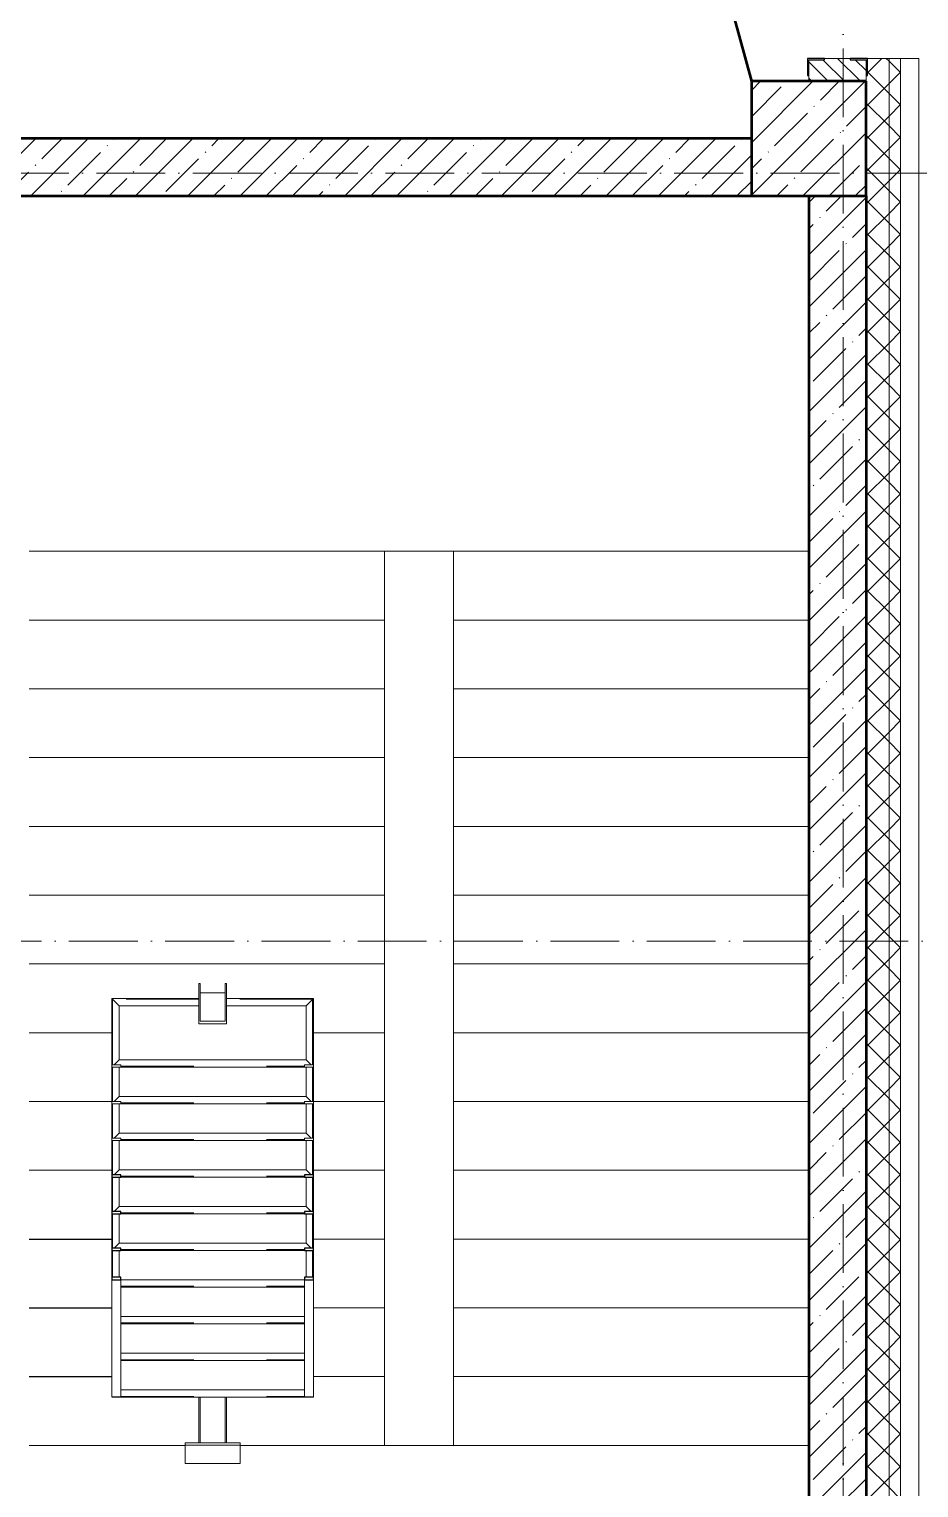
# Model space of a CAD drawing. Header units: millimetres. Extents: x -135211 to 49383, y -8033 to 228499.
# Drawn here: x -32342 to -28462, y 177478 to 183841 of the extents above; entities that cross this region are included whole.
import ezdxf

# ---------------------------------------------------------------- set-up
doc = ezdxf.new("R2010")
doc.units = ezdxf.units.MM
doc.linetypes.add('50_200_ШТРИХ_1Т_ш5_п1_п1_', pattern=[700, 500, -100, 0, -100])
doc.linetypes.add('Штрих', pattern=[635, 317.5, -317.5])
for name, color, linetype, lineweight in [('A-DETL-____-OTLN-1', 7, 'Continuous', 50), ('A-FLOR-____-OTLN', 7, 'Continuous', 9), ('A-GENM-____-HDLN', 7, 'Штрих', 9), ('A-GENM-____-MCUT', 7, 'Continuous', 25), ('A-GENM-____-OTLN', 7, 'Continuous', 9), ('A-GENM-____-OTLN-1', 7, 'Continuous', 25), ('A-WALL-____-MCUT', 7, 'Continuous', 13), ('A-WALL-____-MCUT-1', 7, 'Continuous', 9), ('A-WALL-____-MCUT-2', 7, 'Continuous', 50), ('A-WALL-____-PATT-1', 7, 'Continuous', 9), ('S-COLS-____-MCUT', 7, 'Continuous', 50), ('S-COLS-____-OTLN', 7, 'Continuous', 9), ('S-GRID-____-OTLN-1', 7, '50_200_ШТРИХ_1Т_ш5_п1_п1_', 9), ('S-STRS-____-OTLN-1', 7, 'Continuous', 9)]:
    doc.layers.add(name, color=color, linetype=linetype, lineweight=lineweight)
pattern_1 = [(45, (-129942.25, 127932.03), (-70.71068, 70.71068), []), (135, (-129942.25, 127932.03), (-70.71068, -70.71068), [])]
pattern_2 = [(45, (-129942.25, 127932.03), (-114.04925, 114.04925), []), (45, (-129828.2, 127932.03), (-114.04925, 114.04925), [201.612, -40.322, 3.353, -36.97])]

# ---------------------------------------------------------------- blocks, each defined once
blk = doc.blocks.new('BSC_Колонна _Прямоугольная - 500х500-V111-АР1_План отверстий 3 этажа в осях 1-64_Ю-ЯЯ')
at = {"layer": 'S-COLS-____-OTLN'}
h = blk.add_hatch(dxfattribs=at)
h.set_pattern_fill('FP_116', color=256, style=0, pattern_type=2)
h.set_pattern_definition([(315, (-55431.04, 101000), (114.04925, 114.04925), []), (315, (-55431.04, 100885.95), (114.04925, 114.04925), [201.613, -40.323, 3.353, -36.97])])
h.paths.add_polyline_path([(-250, 250), (-250, -250), (250, -250), (250, 250)], flags=0)
at = {"layer": 'S-COLS-____-MCUT'}
for p, q in [((250, 250), (-250, 250)), ((-250, 250), (-250, -250)), ((250, -250), (250, 250)), ((-250, -250), (250, -250))]:
    blk.add_line(p, q, dxfattribs=at)
blk = doc.blocks.new('ОМ_Труба_ГОСТ 8639-82 - ОМ_Труба_ГОСТ 8639-82-26350154-АР1_План отверстий 3 этажа в осях 1-64_Ю-ЯЯ')
at = {"layer": 'A-GENM-____-OTLN'}
for p, q in [((9439.1, 57971), (9439.1, 58091)), ((9439.1, 58091), (9614.1, 58091)), ((9614.1, 58091), (9614.1, 58085)), ((9614.1, 58085), (9451.2, 58085)), ((9451.2, 58085), (9451.2, 57977)), ((9574, 58085), (9574, 57977)), ((9614.1, 57971), (9439.1, 57971)), ((9451.2, 57977), (9614.1, 57977)), ((9614.1, 57977), (9614.1, 57971))]:
    blk.add_line(p, q, dxfattribs=at)
blk = doc.blocks.new('ОМ_Уголок_ГОСТ 8509-93 - ОМ_Уголок_ГОСТ 8509-93-26349651-АР1_План отверстий 3 этажа в осях 1-64_Ю-ЯЯ')
at = {"layer": 'A-GENM-____-HDLN'}
for p, q in [((4, -4), (380, -4)), ((500, -4), (876, -4))]:
    blk.add_line(p, q, dxfattribs=at)
at = {"layer": 'A-GENM-____-OTLN'}
for p, q in [((380, 0), (0, 0)), ((32, -32), (0, 0)), ((32, -32), (380, -32)), ((880, 0), (500, 0)), ((500, -32), (848, -32)), ((880, 0), (848, -32))]:
    blk.add_line(p, q, dxfattribs=at)
blk = doc.blocks.new('ОМ_Уголок_ГОСТ 8509-93 - ОМ_Уголок_ГОСТ 8509-93-V149-АР1_План отверстий 3 этажа в осях 1-64_Ю-ЯЯ')
at = {"layer": 'A-GENM-____-HDLN'}
blk.add_line((40, -4), (840, -4), dxfattribs=at)
at = {"layer": 'A-GENM-____-OTLN'}
for p, q in [((32, -32), (10, -10)), ((32, -32), (848, -32)), ((840, 0), (40, 0)), ((870, -10), (848, -32))]:
    blk.add_line(p, q, dxfattribs=at)
blk = doc.blocks.new('ОМ_Уголок_ГОСТ 8509-93 - ОМ_Уголок_ГОСТ 8509-93-19082047-АР1_План отверстий 3 этажа в осях 1-64_Ю-ЯЯ')
at = {"layer": 'A-GENM-____-HDLN'}
blk.add_line((10, -4), (296, -4), dxfattribs=at)
at = {"layer": 'A-GENM-____-OTLN'}
for p, q in [((300, 0), (10, 0)), ((32, -32), (10, -10)), ((32, -32), (268, -32)), ((300, 0), (268, -32))]:
    blk.add_line(p, q, dxfattribs=at)
blk = doc.blocks.new('ОМ_Уголок_ГОСТ 8509-93 - ОМ_Уголок_ГОСТ 8509-93-V150-АР1_План отверстий 3 этажа в осях 1-64_Ю-ЯЯ')
at = {"layer": 'A-GENM-____-HDLN'}
blk.add_line((4, -4), (290, -4), dxfattribs=at)
at = {"layer": 'A-GENM-____-OTLN'}
for p, q in [((290, 0), (0, 0)), ((32, -32), (0, 0)), ((32, -32), (268, -32)), ((290, -10), (268, -32))]:
    blk.add_line(p, q, dxfattribs=at)
blk = doc.blocks.new('ОМ_Уголок_ГОСТ 8509-93 - ОМ_Уголок_ГОСТ 8509-93-V151-АР1_План отверстий 3 этажа в осях 1-64_Ю-ЯЯ')
at = {"layer": 'A-GENM-____-HDLN'}
blk.add_line((10, -4), (160, -4), dxfattribs=at)
at = {"layer": 'A-GENM-____-OTLN'}
for p, q in [((160, 0), (10, 0)), ((32, -32), (10, -10)), ((32, -32), (160, -32))]:
    blk.add_line(p, q, dxfattribs=at)
blk = doc.blocks.new('ОМ_Уголок_ГОСТ 8509-93 - ОМ_Уголок_ГОСТ 8509-93-V152-АР1_План отверстий 3 этажа в осях 1-64_Ю-ЯЯ')
at = {"layer": 'A-GENM-____-HDLN'}
blk.add_line((140, -4), (290, -4), dxfattribs=at)
at = {"layer": 'A-GENM-____-OTLN'}
for p, q in [((290, 0), (140, 0)), ((140, -32), (268, -32)), ((290, -10), (268, -32))]:
    blk.add_line(p, q, dxfattribs=at)
blk = doc.blocks.new('ОМ_Уголок_ГОСТ 8509-93 - ОМ_Уголок_ГОСТ 8509-93-V153-АР1_План отверстий 3 этажа в осях 1-64_Ю-ЯЯ')
at = {"layer": 'A-GENM-____-HDLN'}
blk.add_line((40, -4), (840, -4), dxfattribs=at)
at = {"layer": 'A-GENM-____-OTLN'}
for p, q in [((840, 0), (40, 0)), ((40, -32), (840, -32))]:
    blk.add_line(p, q, dxfattribs=at)
blk = doc.blocks.new('ОМ_Уголок_ГОСТ 8509-93 - ОМ_Уголок_ГОСТ 8509-93-V154-АР1_План отверстий 3 этажа в осях 1-64_Ю-ЯЯ')
at = {"layer": 'A-GENM-____-HDLN'}
blk.add_line((44.3, -4), (160, -4), dxfattribs=at)
at = {"layer": 'A-GENM-____-OTLN'}
for p, q in [((160, 0), (44.3, 0)), ((44.3, -32), (160, -32))]:
    blk.add_line(p, q, dxfattribs=at)
blk = doc.blocks.new('ОМ_Уголок_ГОСТ 8509-93 - ОМ_Уголок_ГОСТ 8509-93-V155-АР1_План отверстий 3 этажа в осях 1-64_Ю-ЯЯ')
at = {"layer": 'A-GENM-____-HDLN'}
blk.add_line((140, -4), (255.7, -4), dxfattribs=at)
at = {"layer": 'A-GENM-____-OTLN'}
for p, q in [((255.7, 0), (140, 0)), ((140, -32), (255.7, -32))]:
    blk.add_line(p, q, dxfattribs=at)
blk = doc.blocks.new('ОМ_Уголок_ГОСТ 8509-93 - ОМ_Уголок_ГОСТ 8509-93-V163-АР1_План отверстий 3 этажа в осях 1-64_Ю-ЯЯ')
at = {"layer": 'A-GENM-____-HDLN'}
blk.add_line((40, -4), (840, -4), dxfattribs=at)
at = {"layer": 'A-GENM-____-OTLN'}
for p, q in [((840, 0), (0, 0)), ((1.3, -1.3), (0, 0)), ((40, -32), (840, -32))]:
    blk.add_line(p, q, dxfattribs=at)
blk = doc.blocks.new('ОМ_Труба_ГОСТ 8639-82 - ОМ_Труба_ГОСТ 8639-82-26527904-АР1_План отверстий 3 этажа в осях 1-64_Ю-ЯЯ')
at = {"layer": 'A-GENM-____-HDLN'}
for p, q in [((7810, 58085), (7611.5, 58085)), ((7810, 57977), (7611.5, 57977))]:
    blk.add_line(p, q, dxfattribs=at)
at = {"layer": 'A-GENM-____-OTLN'}
for p, q in [((7810, 58091), (7611.5, 58091)), ((7810, 57971), (7611.5, 57971))]:
    blk.add_line(p, q, dxfattribs=at)
blk = doc.blocks.new('ОМ_Уголок_ГОСТ 8510-86 - ОМ_Уголок_ГОСТ 8510-86-19082066-АР1_План отверстий 3 этажа в осях 1-64_Ю-ЯЯ')
at = {"layer": 'A-GENM-____-OTLN'}
for p, q in [((0, 0), (0, -90)), ((240, 0), (0, 0)), ((0, -10), (240, -10)), ((240, -90), (240, 0)), ((0, -90), (240, -90))]:
    blk.add_line(p, q, dxfattribs=at)
blk = doc.blocks.new('ОМ_Полоса_Трапеция прямоугольная_Прокат_ГОСТ 103-2006 - ОМ_Полоса_Трапеция прямоугольная_Прокат_ГОСТ 103-2006-19082130-АР1_План отверстий 3 этажа в осях 1-64_Ю-ЯЯ')
at = {"layer": 'A-GENM-____-OTLN'}
for p, q in [((9250, 58471), (9260, 58471)), ((9250, 58431), (9250, 58471)), ((9260, 58431), (9250, 58431)), ((9260, 58471), (9260, 58431))]:
    blk.add_line(p, q, dxfattribs=at)
blk = doc.blocks.new('ОМ_Полоса_Трапеция прямоугольная_Прокат_ГОСТ 103-2006 - ОМ_Полоса_Трапеция прямоугольная_Прокат_ГОСТ 103-2006-V157-АР1_План отверстий 3 этажа в осях 1-64_Ю-ЯЯ')
at = {"layer": 'A-GENM-____-MCUT'}
for p, q in [((8780, 58471), (8770, 58471)), ((8770, 58471), (8770, 58431)), ((8770, 58431), (8780, 58431)), ((8780, 58431), (8780, 58471))]:
    blk.add_line(p, q, dxfattribs=at)
blk = doc.blocks.new('ОМ_Полоса_Трапеция прямоугольная_Прокат_ГОСТ 103-2006 - ОМ_Полоса_Трапеция прямоугольная_Прокат_ГОСТ 103-2006-V158-АР1_План отверстий 3 этажа в осях 1-64_Ю-ЯЯ')
at = {"layer": 'A-GENM-____-MCUT'}
for p, q in [((8620, 58471), (8610, 58471)), ((8610, 58471), (8610, 58431)), ((8610, 58431), (8620, 58431)), ((8620, 58431), (8620, 58471))]:
    blk.add_line(p, q, dxfattribs=at)
blk = doc.blocks.new('ОМ_Полоса_Трапеция прямоугольная_Прокат_ГОСТ 103-2006 - ОМ_Полоса_Трапеция прямоугольная_Прокат_ГОСТ 103-2006-V159-АР1_План отверстий 3 этажа в осях 1-64_Ю-ЯЯ')
at = {"layer": 'A-GENM-____-MCUT'}
for p, q in [((8460, 58471), (8450, 58471)), ((8450, 58471), (8450, 58431)), ((8450, 58431), (8460, 58431)), ((8460, 58431), (8460, 58471))]:
    blk.add_line(p, q, dxfattribs=at)
blk = doc.blocks.new('ОМ_Полоса_Прокат_ГОСТ 103-2006 - ОМ_Полоса_Прокат_ГОСТ 103-2006-20723456-АР1_План отверстий 3 этажа в осях 1-64_Ю-ЯЯ')
at = {"layer": 'A-GENM-____-MCUT'}
for p, q in [((8334.3, 58471), (8322.8, 58471)), ((8322.8, 58471), (8322.8, 58431)), ((8322.8, 58431), (8334.3, 58431)), ((8334.3, 58431), (8334.3, 58471))]:
    blk.add_line(p, q, dxfattribs=at)
at = {"layer": 'A-GENM-____-OTLN'}
for p, q in [((7811.3, 58431), (7811.3, 58471)), ((7811.3, 58471), (8322.8, 58471)), ((8322.8, 58431), (7811.3, 58431))]:
    blk.add_line(p, q, dxfattribs=at)
blk = doc.blocks.new('ОМ_Полоса_Трапеция прямоугольная_Прокат_ГОСТ 103-2006 - ОМ_Полоса_Трапеция прямоугольная_Прокат_ГОСТ 103-2006-19082170-АР1_План отверстий 3 этажа в осях 1-64_Ю-ЯЯ')
at = {"layer": 'A-GENM-____-OTLN'}
for p, q in [((9250, 57631), (9260, 57631)), ((9250, 57591), (9250, 57631)), ((9260, 57591), (9250, 57591)), ((9260, 57631), (9260, 57591))]:
    blk.add_line(p, q, dxfattribs=at)
blk = doc.blocks.new('ОМ_Полоса_Трапеция прямоугольная_Прокат_ГОСТ 103-2006 - ОМ_Полоса_Трапеция прямоугольная_Прокат_ГОСТ 103-2006-V160-АР1_План отверстий 3 этажа в осях 1-64_Ю-ЯЯ')
at = {"layer": 'A-GENM-____-MCUT'}
for p, q in [((8780, 57631), (8770, 57631)), ((8770, 57631), (8770, 57591)), ((8770, 57591), (8780, 57591)), ((8780, 57591), (8780, 57631))]:
    blk.add_line(p, q, dxfattribs=at)
blk = doc.blocks.new('ОМ_Полоса_Трапеция прямоугольная_Прокат_ГОСТ 103-2006 - ОМ_Полоса_Трапеция прямоугольная_Прокат_ГОСТ 103-2006-V161-АР1_План отверстий 3 этажа в осях 1-64_Ю-ЯЯ')
at = {"layer": 'A-GENM-____-MCUT'}
for p, q in [((8620, 57631), (8610, 57631)), ((8610, 57631), (8610, 57591)), ((8610, 57591), (8620, 57591)), ((8620, 57591), (8620, 57631))]:
    blk.add_line(p, q, dxfattribs=at)
blk = doc.blocks.new('ОМ_Полоса_Трапеция прямоугольная_Прокат_ГОСТ 103-2006 - ОМ_Полоса_Трапеция прямоугольная_Прокат_ГОСТ 103-2006-V162-АР1_План отверстий 3 этажа в осях 1-64_Ю-ЯЯ')
at = {"layer": 'A-GENM-____-MCUT'}
for p, q in [((8460, 57631), (8450, 57631)), ((8450, 57631), (8450, 57591)), ((8450, 57591), (8460, 57591)), ((8460, 57591), (8460, 57631))]:
    blk.add_line(p, q, dxfattribs=at)
blk = doc.blocks.new('ОМ_Полоса_Прокат_ГОСТ 103-2006 - ОМ_Полоса_Прокат_ГОСТ 103-2006-19082171-АР1_План отверстий 3 этажа в осях 1-64_Ю-ЯЯ')
at = {"layer": 'A-GENM-____-OTLN'}
for p, q in [((98800, 49942.4), (98800, 49941)), ((98800, 49941), (98840, 49941)), ((98840, 49941), (98840, 49942.4))]:
    blk.add_line(p, q, dxfattribs=at)
blk = doc.blocks.new('ОМ_Полоса_Прокат_ГОСТ 103-2006 - ОМ_Полоса_Прокат_ГОСТ 103-2006-20723498-АР1_План отверстий 3 этажа в осях 1-64_Ю-ЯЯ')
at = {"layer": 'A-GENM-____-MCUT'}
for p, q in [((8334.3, 57631), (8322.8, 57631)), ((8322.8, 57631), (8322.8, 57591)), ((8322.8, 57591), (8334.3, 57591)), ((8334.3, 57591), (8334.3, 57631))]:
    blk.add_line(p, q, dxfattribs=at)
at = {"layer": 'A-GENM-____-OTLN'}
for p, q in [((7811.3, 57591), (7811.3, 57631)), ((7811.3, 57631), (8322.8, 57631)), ((8322.8, 57591), (7811.3, 57591))]:
    blk.add_line(p, q, dxfattribs=at)
blk = doc.blocks.new('Фахверк_СКБ_Уголок - 250_3380_зеркало-28514702-АР1_План отверстий 3 этажа в осях 1-64_Ю-ЯЯ')
at = {"layer": 'A-GENM-____-MCUT'}
for p, q in [((200, 181), (125, 181)), ((125, 181), (125, 106)), ((131, 106), (131, 175)), ((131, 175), (200, 175)), ((200, 175), (200, 181)), ((125, 106), (131, 106)), ((131, -6), (125, -6)), ((125, -6), (125, -81)), ((131, -75), (131, -6)), ((125, -81), (200, -81)), ((200, -75), (131, -75)), ((200, -81), (200, -75))]:
    blk.add_line(p, q, dxfattribs=at)

msp = doc.modelspace()

# ---------------------------------------------------------------- hatches: boundary and pattern name
at = {"layer": 'A-WALL-____-PATT-1'}
h = msp.add_hatch(dxfattribs=at)
h.set_pattern_fill('FP_4', color=256, style=0, pattern_type=2)
h.set_pattern_definition(pattern_1)
h.paths.add_polyline_path([(-28692.3, 174728.1), (-28592.3, 174728.1), (-28592.3, 175013.1), (-28692.3, 175013.1)], flags=0)
h.paths.add_polyline_path([(-28592.3, 176013.1), (-28592.3, 183713.1), (-28686.3, 183713.1), (-28686.3, 183638.1), (-28692.3, 183638.1), (-28692.3, 176013.1)], flags=0)
h.paths.add_polyline_path([(-28686.3, 197413.1), (-28592.3, 197413.1), (-28592.3, 198663.1), (-28686.3, 198663.1), (-28686.3, 198588.1), (-28692.3, 198588.1), (-28692.3, 197488.1), (-28686.3, 197488.1), (-28686.3, 197419.1)], flags=0)
h.paths.add_polyline_path([(-28592.3, 200463.1), (-28592.3, 201663.1), (-28692.3, 201663.1), (-28692.3, 200538.1), (-28686.3, 200538.1), (-28686.3, 200463.1)], flags=0)
h.paths.add_polyline_path([(-28592.3, 203463.1), (-28592.3, 204663.1), (-28686.3, 204663.1), (-28686.3, 204588.1), (-28692.3, 204588.1), (-28692.3, 203538.1), (-28686.3, 203538.1), (-28686.3, 203463.1)], flags=0)
h.paths.add_polyline_path([(-28592.3, 206463.1), (-28592.3, 207663.1), (-28686.3, 207663.1), (-28686.3, 207588.1), (-28692.3, 207588.1), (-28692.3, 206538.1), (-28686.3, 206538.1), (-28686.3, 206463.1)], flags=0)
h.paths.add_polyline_path([(-28592.3, 209463.1), (-28592.3, 213613.1), (-28692.3, 213613.1), (-28692.3, 209463.1)], flags=0)
h = msp.add_hatch(dxfattribs=at)
h.set_pattern_fill('FP_4', color=256, style=0, pattern_type=2)
h.set_pattern_definition(pattern_1)
h.paths.add_polyline_path([(-28542.3, 174728.1), (-28542.3, 175013.1), (-28592.3, 175013.1), (-28592.3, 174728.1)], flags=0)
h.paths.add_polyline_path([(-28542.3, 176013.1), (-28542.3, 183713.1), (-28592.3, 183713.1), (-28592.3, 176013.1)], flags=0)
h.paths.add_polyline_path([(-28542.3, 197413.1), (-28542.3, 198663.1), (-28592.3, 198663.1), (-28592.3, 197413.1)], flags=0)
h.paths.add_polyline_path([(-28542.3, 200463.1), (-28542.3, 201663.1), (-28592.3, 201663.1), (-28592.3, 200463.1)], flags=0)
h.paths.add_polyline_path([(-28592.3, 203463.1), (-28542.3, 203463.1), (-28542.3, 204663.1), (-28592.3, 204663.1), (-28592.3, 204529.3)], flags=0)
h.paths.add_polyline_path([(-28542.3, 206463.1), (-28542.3, 207663.1), (-28592.3, 207663.1), (-28592.3, 206463.1)], flags=0)
h.paths.add_polyline_path([(-28592.3, 209463.1), (-28542.3, 209463.1), (-28542.3, 213613.1), (-28592.3, 213613.1)], flags=0)
h = msp.add_hatch(dxfattribs=at)
h.set_pattern_fill('FP_9', color=256, style=0, pattern_type=2)
h.set_pattern_definition([(135, (-129942.255, 127932.027), (-35.35534, -35.35534), [])])
h.paths.add_polyline_path([(-28761.3, 183613.1), (-28692.3, 183613.1), (-28692.3, 183707.1), (-28761.3, 183707.1), (-28761.3, 183713.1), (-28873.3, 183713.1), (-28873.3, 183707.1), (-28942.3, 183707.1), (-28942.3, 183613.1)], flags=0)
h = msp.add_hatch(dxfattribs=at)
h.set_pattern_fill('FP_12', color=256, style=0, pattern_type=2)
h.set_pattern_definition(pattern_2)
h.paths.add_polyline_path([(-29192.3, 183113.1), (-29192.3, 183363.1), (-32592.3, 183363.1), (-32592.3, 183113.1), (-30978.3, 183113.1)], flags=0)
h = msp.add_hatch(dxfattribs=at)
h.set_pattern_fill('FP_12', color=256, style=0, pattern_type=2)
h.set_pattern_definition(pattern_2)
h.paths.add_polyline_path([(-28692.3, 176013.1), (-28692.3, 183113.1), (-28942.3, 183113.1), (-28942.3, 176013.1)], flags=0)

# ---------------------------------------------------------------- linework, layer by layer
for p, q in [((-32342.3, 178563.1), (-31982.3, 178563.1)), ((-32342.3, 178563.1), (-31982.3, 178563.1)), ((-32342.3, 178263.1), (-31982.3, 178263.1)), ((-32342.3, 178263.1), (-31982.3, 178263.1)), ((-32342.3, 177963.1), (-31982.3, 177963.1)), ((-32342.3, 177963.1), (-31982.3, 177963.1))]:
    msp.add_line(p, q)
at = {"layer": 'A-DETL-____-OTLN-1'}
msp.add_line((-35992.3, 208763.1), (-29192.3, 183613.1), dxfattribs=at)
at = {"layer": 'A-FLOR-____-OTLN'}
for p, q in [((-31662.3, 177663.1), (-32342.3, 177663.1)), ((-28942.3, 177663.1), (-31422.3, 177663.1))]:
    msp.add_line(p, q, dxfattribs=at)
at = {"layer": 'A-WALL-____-MCUT'}
for p, q in [((-28761.3, 183713.1), (-28873.3, 183713.1)), ((-28462.3, 183713.1), (-28686.3, 183713.1)), ((-28462.3, 176013.1), (-28462.3, 183713.1)), ((-28942.3, 183638.1), (-28942.3, 183613.1)), ((-28692.3, 183638.1), (-28692.3, 183613.1))]:
    msp.add_line(p, q, dxfattribs=at)
at = {"layer": 'A-WALL-____-MCUT-1'}
for p, q in [((-28592.3, 176013.1), (-28592.3, 183713.1)), ((-28542.3, 176013.1), (-28542.3, 183713.1))]:
    msp.add_line(p, q, dxfattribs=at)
at = {"layer": 'A-WALL-____-MCUT-2'}
for p, q in [((-29192.3, 183363.1), (-32592.3, 183363.1)), ((-32592.3, 183113.1), (-29192.3, 183113.1)), ((-28942.3, 183113.1), (-28942.3, 176013.1)), ((-28692.3, 183113.1), (-28692.3, 176013.1))]:
    msp.add_line(p, q, dxfattribs=at)
at = {"layer": 'S-GRID-____-OTLN-1', "color": 251, "ltscale": 0.6, "true_color": 0x636466}
for p, q in [((-28792.3, 167913.1), (-28792.3, 218824.9)), ((-25867.8, 183213.1), (-134611, 183213.1)), ((-60735.8, 179863.1), (-25867.8, 179863.1)), ((-28792.3, 123449.4), (-28792.3, 177813))]:
    msp.add_line(p, q, dxfattribs=at)
at = {"layer": 'S-STRS-____-OTLN-1'}
for p, q in [((-32342.3, 181563.1), (-30792.3, 181563.1)), ((-32342.3, 181563.1), (-30792.3, 181563.1)), ((-30792.3, 181563.1), (-30492.3, 181563.1)), ((-30792.3, 181263.1), (-30792.3, 181563.1)), ((-28942.3, 181563.1), (-30492.3, 181563.1)), ((-30492.3, 181563.1), (-30492.3, 181263.1)), ((-28942.3, 181563.1), (-30492.3, 181563.1)), ((-32342.3, 181263.1), (-30792.3, 181263.1)), ((-32342.3, 181263.1), (-30792.3, 181263.1)), ((-30792.3, 180963.1), (-30792.3, 181263.1)), ((-30492.3, 181263.1), (-30492.3, 180963.1)), ((-28942.3, 181263.1), (-30492.3, 181263.1)), ((-28942.3, 181263.1), (-30492.3, 181263.1)), ((-32342.3, 180963.1), (-30792.3, 180963.1)), ((-32342.3, 180963.1), (-30792.3, 180963.1)), ((-30792.3, 180663.1), (-30792.3, 180963.1)), ((-30492.3, 180963.1), (-30492.3, 180663.1)), ((-28942.3, 180963.1), (-30492.3, 180963.1)), ((-28942.3, 180963.1), (-30492.3, 180963.1)), ((-32342.3, 180663.1), (-30792.3, 180663.1)), ((-32342.3, 180663.1), (-30792.3, 180663.1)), ((-30792.3, 180363.1), (-30792.3, 180663.1)), ((-30492.3, 180663.1), (-30492.3, 180363.1)), ((-28942.3, 180663.1), (-30492.3, 180663.1)), ((-28942.3, 180663.1), (-30492.3, 180663.1)), ((-32342.3, 180363.1), (-30792.3, 180363.1)), ((-32342.3, 180363.1), (-30792.3, 180363.1)), ((-30792.3, 180063.1), (-30792.3, 180363.1)), ((-30492.3, 180363.1), (-30492.3, 180063.1)), ((-28942.3, 180363.1), (-30492.3, 180363.1)), ((-28942.3, 180363.1), (-30492.3, 180363.1)), ((-32342.3, 180063.1), (-30792.3, 180063.1)), ((-32342.3, 180063.1), (-30792.3, 180063.1)), ((-30792.3, 179763.1), (-30792.3, 180063.1)), ((-30492.3, 180063.1), (-30492.3, 179763.1)), ((-28942.3, 180063.1), (-30492.3, 180063.1)), ((-28942.3, 180063.1), (-30492.3, 180063.1)), ((-32342.3, 179763.1), (-30792.3, 179763.1)), ((-32342.3, 179763.1), (-30792.3, 179763.1)), ((-30792.3, 179463.1), (-30792.3, 179763.1)), ((-30492.3, 179763.1), (-30492.3, 179463.1)), ((-28942.3, 179763.1), (-30492.3, 179763.1)), ((-28942.3, 179763.1), (-30492.3, 179763.1)), ((-32342.3, 179463.1), (-31982.3, 179463.1)), ((-32342.3, 179463.1), (-31982.3, 179463.1)), ((-31102.3, 179463.1), (-30792.3, 179463.1)), ((-31102.3, 179463.1), (-30792.3, 179463.1)), ((-30792.3, 179163.1), (-30792.3, 179463.1)), ((-30492.3, 179463.1), (-30492.3, 179163.1)), ((-28942.3, 179463.1), (-30492.3, 179463.1)), ((-28942.3, 179463.1), (-30492.3, 179463.1)), ((-32342.3, 179163.1), (-31982.3, 179163.1)), ((-32342.3, 179163.1), (-31982.3, 179163.1)), ((-31102.3, 179163.1), (-30792.3, 179163.1)), ((-31102.3, 179163.1), (-30792.3, 179163.1)), ((-30792.3, 178863.1), (-30792.3, 179163.1)), ((-30492.3, 179163.1), (-30492.3, 178863.1)), ((-28942.3, 179163.1), (-30492.3, 179163.1)), ((-28942.3, 179163.1), (-30492.3, 179163.1)), ((-32342.3, 178863.1), (-31982.3, 178863.1)), ((-32342.3, 178863.1), (-31982.3, 178863.1)), ((-31102.3, 178863.1), (-30792.3, 178863.1)), ((-31102.3, 178863.1), (-30792.3, 178863.1)), ((-30792.3, 178563.1), (-30792.3, 178863.1)), ((-30492.3, 178863.1), (-30492.3, 178563.1)), ((-28942.3, 178863.1), (-30492.3, 178863.1)), ((-28942.3, 178863.1), (-30492.3, 178863.1)), ((-31102.3, 178563.1), (-30792.3, 178563.1)), ((-31102.3, 178563.1), (-30792.3, 178563.1)), ((-30792.3, 178263.1), (-30792.3, 178563.1)), ((-30492.3, 178563.1), (-30492.3, 178263.1)), ((-28942.3, 178563.1), (-30492.3, 178563.1)), ((-28942.3, 178563.1), (-30492.3, 178563.1)), ((-31102.3, 178263.1), (-30792.3, 178263.1)), ((-31102.3, 178263.1), (-30792.3, 178263.1)), ((-30792.3, 177963.1), (-30792.3, 178263.1)), ((-30492.3, 178263.1), (-30492.3, 177963.1)), ((-28942.3, 178263.1), (-30492.3, 178263.1)), ((-28942.3, 178263.1), (-30492.3, 178263.1)), ((-31102.3, 177963.1), (-30792.3, 177963.1)), ((-31102.3, 177963.1), (-30792.3, 177963.1)), ((-30792.3, 177663.1), (-30792.3, 177963.1)), ((-30492.3, 177963.1), (-30492.3, 177663.1)), ((-28942.3, 177963.1), (-30492.3, 177963.1)), ((-28942.3, 177963.1), (-30492.3, 177963.1)), ((-28942.3, 177663.1), (-30492.3, 177663.1))]:
    msp.add_line(p, q, dxfattribs=at)

# ---------------------------------------------------------------- block references
at = {"rotation": 89.99999999999987}
for name in ['ОМ_Полоса_Трапеция прямоугольная_Прокат_ГОСТ 103-2006 - ОМ_Полоса_Трапеция прямоугольная_Прокат_ГОСТ 103-2006-V159-АР1_План отверстий 3 этажа в осях 1-64_Ю-ЯЯ', 'ОМ_Полоса_Прокат_ГОСТ 103-2006 - ОМ_Полоса_Прокат_ГОСТ 103-2006-20723456-АР1_План отверстий 3 этажа в осях 1-64_Ю-ЯЯ']:
    msp.add_blockref(name, (26488.8, 170063.1), dxfattribs=at)
at = {"extrusion": (0, 0, -1), "rotation": 269.9999999999985}
msp.add_blockref('ОМ_Уголок_ГОСТ 8509-93 - ОМ_Уголок_ГОСТ 8509-93-V155-АР1_План отверстий 3 этажа в осях 1-64_Ю-ЯЯ', (31982.3, 178653.1), dxfattribs=at)
at = {"layer": 'A-GENM-____-OTLN', "rotation": 89.99999999999987}
for name, p in [('ОМ_Труба_ГОСТ 8639-82 - ОМ_Труба_ГОСТ 8639-82-26350154-АР1_План отверстий 3 этажа в осях 1-64_Ю-ЯЯ', (26488.8, 170063.1)), ('ОМ_Полоса_Трапеция прямоугольная_Прокат_ГОСТ 103-2006 - ОМ_Полоса_Трапеция прямоугольная_Прокат_ГОСТ 103-2006-19082130-АР1_План отверстий 3 этажа в осях 1-64_Ю-ЯЯ', (26488.8, 170063.1)), ('ОМ_Полоса_Трапеция прямоугольная_Прокат_ГОСТ 103-2006 - ОМ_Полоса_Трапеция прямоугольная_Прокат_ГОСТ 103-2006-19082170-АР1_План отверстий 3 этажа в осях 1-64_Ю-ЯЯ', (26488.8, 170063.1)), ('ОМ_Полоса_Трапеция прямоугольная_Прокат_ГОСТ 103-2006 - ОМ_Полоса_Трапеция прямоугольная_Прокат_ГОСТ 103-2006-19082130-АР1_План отверстий 3 этажа в осях 1-64_Ю-ЯЯ', (26488.8, 169903.1)), ('ОМ_Полоса_Трапеция прямоугольная_Прокат_ГОСТ 103-2006 - ОМ_Полоса_Трапеция прямоугольная_Прокат_ГОСТ 103-2006-19082170-АР1_План отверстий 3 этажа в осях 1-64_Ю-ЯЯ', (26488.8, 169903.1)), ('ОМ_Полоса_Трапеция прямоугольная_Прокат_ГОСТ 103-2006 - ОМ_Полоса_Трапеция прямоугольная_Прокат_ГОСТ 103-2006-19082130-АР1_План отверстий 3 этажа в осях 1-64_Ю-ЯЯ', (26488.8, 169743.1)), ('ОМ_Полоса_Трапеция прямоугольная_Прокат_ГОСТ 103-2006 - ОМ_Полоса_Трапеция прямоугольная_Прокат_ГОСТ 103-2006-19082170-АР1_План отверстий 3 этажа в осях 1-64_Ю-ЯЯ', (26488.8, 169743.1)), ('ОМ_Полоса_Трапеция прямоугольная_Прокат_ГОСТ 103-2006 - ОМ_Полоса_Трапеция прямоугольная_Прокат_ГОСТ 103-2006-V157-АР1_План отверстий 3 этажа в осях 1-64_Ю-ЯЯ', (26488.8, 170063.1)), ('ОМ_Полоса_Трапеция прямоугольная_Прокат_ГОСТ 103-2006 - ОМ_Полоса_Трапеция прямоугольная_Прокат_ГОСТ 103-2006-V160-АР1_План отверстий 3 этажа в осях 1-64_Ю-ЯЯ', (26488.8, 170063.1)), ('ОМ_Полоса_Трапеция прямоугольная_Прокат_ГОСТ 103-2006 - ОМ_Полоса_Трапеция прямоугольная_Прокат_ГОСТ 103-2006-V158-АР1_План отверстий 3 этажа в осях 1-64_Ю-ЯЯ', (26488.8, 170063.1)), ('ОМ_Полоса_Трапеция прямоугольная_Прокат_ГОСТ 103-2006 - ОМ_Полоса_Трапеция прямоугольная_Прокат_ГОСТ 103-2006-V161-АР1_План отверстий 3 этажа в осях 1-64_Ю-ЯЯ', (26488.8, 170063.1)), ('ОМ_Полоса_Трапеция прямоугольная_Прокат_ГОСТ 103-2006 - ОМ_Полоса_Трапеция прямоугольная_Прокат_ГОСТ 103-2006-V162-АР1_План отверстий 3 этажа в осях 1-64_Ю-ЯЯ', (26488.8, 170063.1)), ('ОМ_Полоса_Прокат_ГОСТ 103-2006 - ОМ_Полоса_Прокат_ГОСТ 103-2006-20723498-АР1_План отверстий 3 этажа в осях 1-64_Ю-ЯЯ', (26488.8, 170063.1)), ('ОМ_Труба_ГОСТ 8639-82 - ОМ_Труба_ГОСТ 8639-82-26527904-АР1_План отверстий 3 этажа в осях 1-64_Ю-ЯЯ', (26488.8, 170063.1))]:
    msp.add_blockref(name, p, dxfattribs=at)
at = {"layer": 'A-GENM-____-OTLN', "extrusion": (0, 0, -1)}
for name, p in [('ОМ_Уголок_ГОСТ 8509-93 - ОМ_Уголок_ГОСТ 8509-93-26349651-АР1_План отверстий 3 этажа в осях 1-64_Ю-ЯЯ', (31102.3, 179613.1)), ('ОМ_Уголок_ГОСТ 8510-86 - ОМ_Уголок_ГОСТ 8510-86-19082066-АР1_План отверстий 3 этажа в осях 1-64_Ю-ЯЯ', (31422.3, 177674.6))]:
    msp.add_blockref(name, p, dxfattribs=at)
for name, p, rotation in [('ОМ_Уголок_ГОСТ 8509-93 - ОМ_Уголок_ГОСТ 8509-93-V150-АР1_План отверстий 3 этажа в осях 1-64_Ю-ЯЯ', (31982.3, 179613.1), 269.9999999999985), ('ОМ_Уголок_ГОСТ 8509-93 - ОМ_Уголок_ГОСТ 8509-93-19082047-АР1_План отверстий 3 этажа в осях 1-64_Ю-ЯЯ', (31102.3, 179313.1), 89.99999999999869), ('ОМ_Уголок_ГОСТ 8509-93 - ОМ_Уголок_ГОСТ 8509-93-V152-АР1_План отверстий 3 этажа в осях 1-64_Ю-ЯЯ', (31982.3, 179453.1), 269.9999999999985), ('ОМ_Уголок_ГОСТ 8509-93 - ОМ_Уголок_ГОСТ 8509-93-V149-АР1_План отверстий 3 этажа в осях 1-64_Ю-ЯЯ', (31982.3, 179313.1), 180), ('ОМ_Уголок_ГОСТ 8509-93 - ОМ_Уголок_ГОСТ 8509-93-V151-АР1_План отверстий 3 этажа в осях 1-64_Ю-ЯЯ', (31102.3, 179153.1), 89.99999999999869), ('ОМ_Уголок_ГОСТ 8509-93 - ОМ_Уголок_ГОСТ 8509-93-V149-АР1_План отверстий 3 этажа в осях 1-64_Ю-ЯЯ', (31982.3, 179153.1), 180), ('ОМ_Уголок_ГОСТ 8509-93 - ОМ_Уголок_ГОСТ 8509-93-V152-АР1_План отверстий 3 этажа в осях 1-64_Ю-ЯЯ', (31982.3, 179293.1), 269.9999999999985), ('ОМ_Уголок_ГОСТ 8509-93 - ОМ_Уголок_ГОСТ 8509-93-V151-АР1_План отверстий 3 этажа в осях 1-64_Ю-ЯЯ', (31102.3, 178993.1), 89.99999999999869), ('ОМ_Уголок_ГОСТ 8509-93 - ОМ_Уголок_ГОСТ 8509-93-V152-АР1_План отверстий 3 этажа в осях 1-64_Ю-ЯЯ', (31982.3, 179133.1), 269.9999999999985), ('ОМ_Уголок_ГОСТ 8509-93 - ОМ_Уголок_ГОСТ 8509-93-V149-АР1_План отверстий 3 этажа в осях 1-64_Ю-ЯЯ', (31982.3, 178993.1), 180), ('ОМ_Уголок_ГОСТ 8509-93 - ОМ_Уголок_ГОСТ 8509-93-V151-АР1_План отверстий 3 этажа в осях 1-64_Ю-ЯЯ', (31102.3, 178833.1), 89.99999999999869), ('ОМ_Уголок_ГОСТ 8509-93 - ОМ_Уголок_ГОСТ 8509-93-V149-АР1_План отверстий 3 этажа в осях 1-64_Ю-ЯЯ', (31982.3, 178833.1), 180), ('ОМ_Уголок_ГОСТ 8509-93 - ОМ_Уголок_ГОСТ 8509-93-V152-АР1_План отверстий 3 этажа в осях 1-64_Ю-ЯЯ', (31982.3, 178973.1), 269.9999999999985), ('ОМ_Уголок_ГОСТ 8509-93 - ОМ_Уголок_ГОСТ 8509-93-V151-АР1_План отверстий 3 этажа в осях 1-64_Ю-ЯЯ', (31102.3, 178673.1), 89.99999999999869), ('ОМ_Уголок_ГОСТ 8509-93 - ОМ_Уголок_ГОСТ 8509-93-V152-АР1_План отверстий 3 этажа в осях 1-64_Ю-ЯЯ', (31982.3, 178813.1), 269.9999999999985), ('ОМ_Уголок_ГОСТ 8509-93 - ОМ_Уголок_ГОСТ 8509-93-V149-АР1_План отверстий 3 этажа в осях 1-64_Ю-ЯЯ', (31982.3, 178673.1), 180), ('ОМ_Уголок_ГОСТ 8509-93 - ОМ_Уголок_ГОСТ 8509-93-V151-АР1_План отверстий 3 этажа в осях 1-64_Ю-ЯЯ', (31102.3, 178513.1), 89.99999999999869), ('ОМ_Уголок_ГОСТ 8509-93 - ОМ_Уголок_ГОСТ 8509-93-V149-АР1_План отверстий 3 этажа в осях 1-64_Ю-ЯЯ', (31982.3, 178513.1), 180), ('ОМ_Уголок_ГОСТ 8509-93 - ОМ_Уголок_ГОСТ 8509-93-V154-АР1_План отверстий 3 этажа в осях 1-64_Ю-ЯЯ', (31102.3, 178353.1), 89.99999999999869), ('ОМ_Уголок_ГОСТ 8509-93 - ОМ_Уголок_ГОСТ 8509-93-V153-АР1_План отверстий 3 этажа в осях 1-64_Ю-ЯЯ', (31982.3, 178353.1), 180), ('ОМ_Уголок_ГОСТ 8509-93 - ОМ_Уголок_ГОСТ 8509-93-V153-АР1_План отверстий 3 этажа в осях 1-64_Ю-ЯЯ', (31982.3, 178193.1), 180), ('ОМ_Уголок_ГОСТ 8509-93 - ОМ_Уголок_ГОСТ 8509-93-V153-АР1_План отверстий 3 этажа в осях 1-64_Ю-ЯЯ', (31982.3, 178033.1), 180), ('ОМ_Уголок_ГОСТ 8509-93 - ОМ_Уголок_ГОСТ 8509-93-V163-АР1_План отверстий 3 этажа в осях 1-64_Ю-ЯЯ', (31982.3, 177873.1), 180)]:
    msp.add_blockref(name, p, dxfattribs=dict(at, rotation=rotation))
at = {"layer": 'A-GENM-____-OTLN'}
msp.add_blockref('ОМ_Полоса_Прокат_ГОСТ 103-2006 - ОМ_Полоса_Прокат_ГОСТ 103-2006-19082171-АР1_План отверстий 3 этажа в осях 1-64_Ю-ЯЯ', (-129942.3, 127932), dxfattribs=at)
at = {"layer": 'A-GENM-____-OTLN-1', "rotation": 269.9999999999999}
msp.add_blockref('Фахверк_СКБ_Уголок - 250_3380_зеркало-28514702-АР1_План отверстий 3 этажа в осях 1-64_Ю-ЯЯ', (-28867.3, 183838.1), dxfattribs=at)
at = {"layer": 'S-COLS-____-OTLN', "rotation": 89.9999999999999}
msp.add_blockref('BSC_Колонна _Прямоугольная - 500х500-V111-АР1_План отверстий 3 этажа в осях 1-64_Ю-ЯЯ', (-28942.3, 183363.1), dxfattribs=at)

doc.saveas('drawing.dxf')
